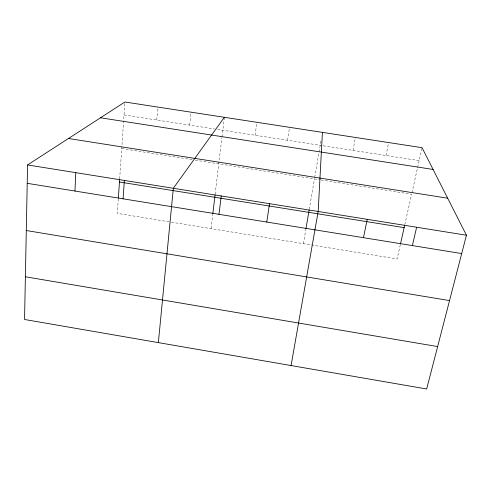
<?xml version="1.0" encoding="UTF-8"?>
<svg xmlns="http://www.w3.org/2000/svg" width="491" height="491" viewBox="0 0 491 491"><rect width="100%" height="100%" fill="white"/><g stroke="black" fill="none" stroke-linecap="round" stroke-linejoin="round"><path stroke-width="0.37" stroke-dasharray="2.46 1.84" d="M118.3 198.824L117.312 213.358L169.223 221.815M119.657 178.951L124.91 102.011M156.776 120.025L157.881 107.081M189.704 125.119L191.024 112.175M211.038 228.622L212.738 214.444M215.15 194.24L221.907 137.713M222 136.964L224.35 117.3M255.099 135.246L256.867 122.302M287.566 140.273L289.555 127.322M303.389 243.671L305.813 229.493M309.25 209.369L314.455 178.927M314.713 177.429L320.936 141.009M353.011 150.399L355.447 137.455M385.987 155.506L388.657 142.562M400.3 244.776L397.127 258.941L169.966 221.932M404.805 224.663L411.618 194.233L321.2 179.988M411.955 192.742L422.039 147.693M124.027 114.955L214.524 128.961M217.538 129.428L322.44 145.667M323.182 145.784L419.142 160.637M121.731 148.558L192.312 159.679M195.338 160.152L320.451 179.866"/><path stroke-width="0.74" d="M27.576 164.939L24.55 319.488L426.667 388.989L466.45 235.22L422.039 147.693L124.91 102.011L27.576 164.939L466.45 235.22M74.951 191.042L75.78 172.66M322.415 132.38L318.174 211.474L291.071 365.55M118.356 198.057L119.608 179.712M123.063 198.818L124.364 180.442M158.36 342.614L173.335 188.28L224.35 117.3M212.824 213.695L215.058 195.001M218.98 214.321L221.238 195.952M266.779 222.049L269.516 203.685M305.942 228.751L309.127 210.111M363.481 237.681L367.213 219.324M400.466 244.033L404.639 225.406M412.403 245.586L416.632 227.241M100.508 117.791L433.08 169.45M68.482 138.493L447.663 198.192M119.448 181.995L404.136 227.634M27.22 183.327L461.706 253.559M26.293 230.531L449.535 300.59M25.385 276.771L437.641 346.578"/></g></svg>
